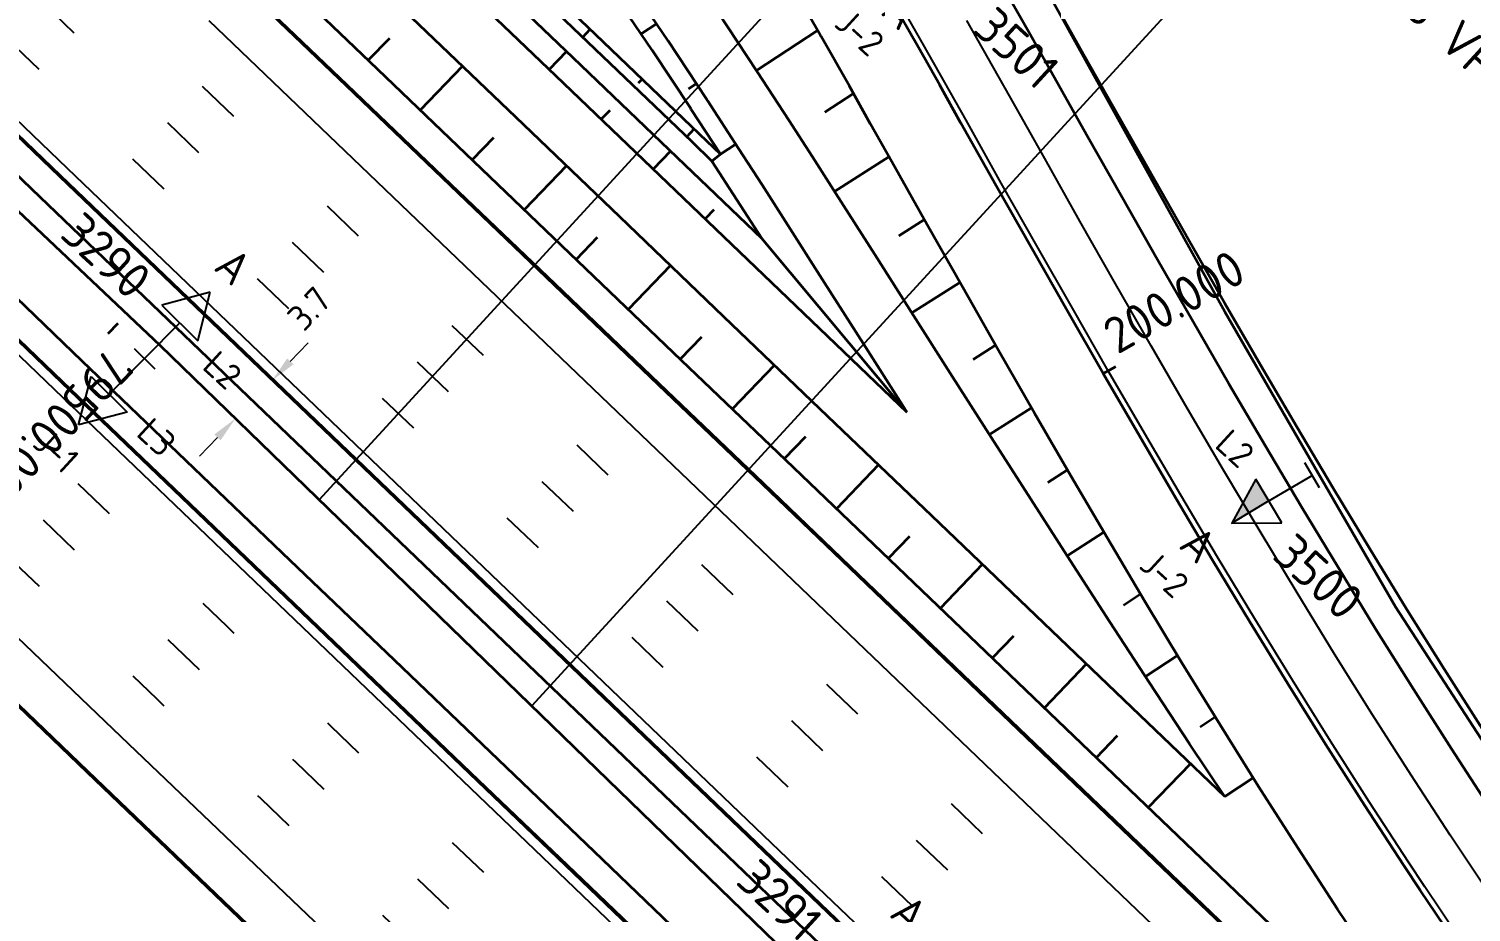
# Model space of a CAD drawing. Header units: metres. Extents: x 134219 to 139080, y 438661 to 444352.
# Drawn here: x 138511.2 to 138611.3, y 439222.6 to 439284 of the extents above; entities that cross this region are included whole.
import ezdxf
from ezdxf.enums import TextEntityAlignment as Align

# ---------------------------------------------------------------- set-up
doc = ezdxf.new("R2010")
doc.units = ezdxf.units.M
doc.linetypes.add('13strp', pattern=[4, 1, -3])
doc.linetypes.add('39strp', pattern=[12, 3, -9])
doc.layers.get('DEFPOINTS').update_dxf_attribs({"color": 193})
for name, color, linetype, lineweight in [('N-WE-KL-ET-T18', 1, 'Continuous', 18), ('N-WE-KL-ET-T25', 7, 'Continuous', 25), ('N-WE-KL-ET_LS_OV_ARMATUUR-S', 7, 'Continuous', 25), ('N-WE-KL-ET_LS_OV_ARMATUUR-T18', 1, 'Continuous', 25), ('N-WE-KL-ET_LS_OV_KABEL-G', 10, 'KL-LS-OV-N', 35), ('N-WE-KL-ET_LS_OV_KABEL-M', 7, 'Continuous', 18), ('N-WE-KL-ET_LS_OV_KABEL-T25', 7, 'Continuous', 25), ('Utd-geleiderail-nw', 8, 'glm a2ee v014$0$f2m40080', 35), ('Utd-ondergr-nw', 8, '13strp', 35)]:
    doc.layers.add(name, color=color, linetype=linetype, lineweight=lineweight)
doc.layers.add('N-WE-KL-ET_LS_OV_ARMATUUR-T25', color=2, linetype='Continuous')
doc.layers.add('Utd-weg-nw', color=8, linetype='Continuous')
doc.styles.add('alm a2ee v011$0$rtw_iso', font='NLCS-ISO.ttf')
doc.styles.add('ISO18', font='NLCS-ISO.ttf')
doc.styles.add('ISO25', font='NLCS-ISO.ttf')
doc.styles.add('NLCS-ISO', font='NLCS-ISO.ttf')
doc.styles.add('NLCS_18', font='NLCS-ISO.ttf', dxfattribs={"height": 1.8})
doc.styles.add('NLCS_25', font='NLCS-ISO.ttf', dxfattribs={"height": 2.5})
doc.linetypes.add('glm a2ee v014$0$f2m40080', pattern='A,2,-1,[160,RTW.shx,S=0.5,R=0,X=0,Y=0],-1', length=4)
doc.linetypes.add('KL-LS-OV-N', pattern='A,4,-1,[103,NLCS.SHX,S=0.75,R=0,X=0,Y=0],-1,4,-1.5,["0V",Standard,S=1,R=0,X=0,Y=-0.5],-3', length=14.5)
doc.dimstyles.new('NLCS_t18_pijl_Dimension_l3_h1', dxfattribs={"dimtxt": 1.8, "dimasz": 1.8, "dimexe": 2, "dimexo": 2, "dimgap": 0.7, "dimtad": 1, "dimdec": 1, "dimzin": 0, "dimdsep": 46, "dimtxsty": 'NLCS_18', "dimcen": 2.5, "dimdle": 2, "dimclrd": 256, "dimclre": 256, "dimclrt": 256, "dimadec": 1, "dimazin": 0, "dimtfac": 1, "dimtdec": 1, "dimtofl": 0, "dimtmove": 1, "dimatfit": 0, "dimfxl": 0, "dimtolj": 1, "dimtzin": 0, "dimlwd": 18, "dimlwe": 18, "dimarcsym": 0})

# ---------------------------------------------------------------- blocks, each defined once
blk = doc.blocks.new('SKL-ET_OV_ARMATUUR_HD_NATRIUM_1x150W-SO (3)')
for points in [[(3.49, -1.76), (6.49, 0), (3.49, 1.76)], [(3.49, 1.76), (3.49, -1.76)], [(0, 1), (0, -1)], [(3.49, 0), (0, 0)], [(3.49, 0), (6.49, 0)]]:
    blk.add_lwpolyline(points)
blk.add_solid([(3.49, 0), (3.49, -1.76), (6.49, 0)])
at = {"layer": 'N-WE-KL-ET-T18', "linetype": 'ByBlock', "style": 'NLCS-ISO'}
blk.add_attdef('GROEPSNUMMER', text='', height=1.8, dxfattribs=at).set_placement((-2, -4), align=Align.RIGHT)
blk.add_attdef('FASE-AANSLUITING', (10, -4), '', height=1.8, dxfattribs=at)
at = {"layer": 'N-WE-KL-ET-T18', "linetype": 'ByBlock', "style": 'NLCS-ISO', "flags": 1}
for tag, p in [('TYPE_ARMATUUR', (7.76, -13.46)), ('TYPE_FABRIKAAT', (7.76, -17.24)), ('VERMOGEN_LAMP', (7.76, -21.02)), ('SPIEGELSTAND', (7.76, -24.81)), ('HOOGTE_LICHTMAST', (7.76, -28.59)), ('UITLEGGERHOEK', (7.76, -32.38)), ('TYPE_LICHTMAST', (7.76, -36.16)), ('BOTSVRIENDELIJK', (7.76, -39.95)), ('POSITIE_LICHTMAST', (7.76, -43.73)), ('KABELAANSLUITING', (7.76, -47.52)), ('VOEDINGSPUNT', (7.76, -51.3))]:
    blk.add_attdef(tag, p, '', height=1.8, dxfattribs=at)
at = {"layer": 'N-WE-KL-ET-T25', "linetype": 'ByBlock', "style": 'NLCS-ISO'}
blk.add_attdef('MASTNUMMER', text='', height=2.5, dxfattribs=at).set_placement((4, 4.31), align=Align.MIDDLE)
at = {"layer": 'N-WE-KL-ET-T25', "linetype": 'ByBlock', "style": 'NLCS-ISO', "flags": 1}
blk.add_attdef('TYPE_SYMBOOL', (7.76, -10.06), '', height=2.5, dxfattribs=at)
blk = doc.blocks.new('SKL-ET_OV_ARMATUUR_HD_NATRIUM_2x250W-SO (3)')
for p, q in [((-6.49, 0), (-3.49, 1.76)), ((6.49, 0), (3.49, 1.76)), ((-3.49, -1.76), (-6.49, 0)), ((3.49, -1.76), (6.49, 0))]:
    blk.add_line(p, q)
for points in [[(-3.49, 1.76), (-3.49, -1.76)], [(3.49, 1.76), (3.49, -1.76)], [(-3.49, 0), (0, 0)], [(0, 1), (0, -1)], [(3.49, 0), (0, 0)]]:
    blk.add_lwpolyline(points)
at = {"layer": 'N-WE-KL-ET_LS_OV_ARMATUUR-T18', "style": 'ISO18', "flags": 1}
for tag, p in [('TYPE_ARMATUUR', (3.07, -6.82)), ('VERMOGEN_LAMP', (3.07, -10.61)), ('SPIEGELSTAND', (3.07, -14.39)), ('HOOGTE_LICHTMAST', (3.07, -18.17)), ('UITLEGGERHOEK', (3.07, -21.96)), ('TYPE_LICHTMAST', (3.07, -25.74)), ('BOTSVRIENDELIJK', (3.07, -29.53)), ('POSITIE_LICHTMAST', (3.07, -33.31)), ('KABELAANSLUITNG', (3.07, -37.1)), ('VOEDINGSPUNT', (3.07, -48.45))]:
    blk.add_attdef(tag, p, '', height=1.8, dxfattribs=at)
at = {"layer": 'N-WE-KL-ET_LS_OV_ARMATUUR-T18', "style": 'ISO18'}
for tag, p in [('FASE-AANSLUITING_1', (3.07, -40.88)), ('FASE-AANSLUITING_2', (3.07, -44.67)), ('GROEPSNUMMER', (3.07, -52.24))]:
    blk.add_attdef(tag, p, '', height=1.8, dxfattribs=at)
at = {"layer": 'N-WE-KL-ET_LS_OV_ARMATUUR-T25', "style": 'ISO25'}
for tag, p, height in [('MASTNUMMER', (3.07, 7.39), 2.5), ('TYPE_SYMBOOL', (3.07, 3.61), 2.25)]:
    blk.add_attdef(tag, p, '', height=height, dxfattribs=at)
blk = doc.blocks.new('*D280')
at = {"layer": 'DEFPOINTS', "color": 0, "transparency": 16777216}
for p in [(138528.07, 439259.56), (138525.5, 439256.89), (138525.5, 439256.89)]:
    blk.add_point(p, dxfattribs=at)
at = {"layer": 'N-WE-KL-ET_LS_OV_KABEL-M', "linetype": 'Continuous', "lineweight": 18, "transparency": 16777216}
for p, q in [((138529.31, 439260.86), (138530.56, 439262.16)), ((138524.26, 439255.59), (138523.01, 439254.29))]:
    blk.add_line(p, q, dxfattribs=at)
at = {"layer": 'N-WE-KL-ET_LS_OV_KABEL-M', "lineweight": 18, "transparency": 16777216}
for p, q in [((138528.07, 439259.56), (138529.51, 439258.18)), ((138525.5, 439256.89), (138526.94, 439255.5))]:
    blk.add_line(p, q, dxfattribs=at)
at = {"layer": 'N-WE-KL-ET_LS_OV_KABEL-M', "transparency": 16777216}
for points in [[(138529.1, 439261.07), (138529.53, 439260.66), (138528.07, 439259.56)], [(138524.04, 439255.79), (138524.47, 439255.38), (138525.5, 439256.89)]]:
    blk.add_solid(points, dxfattribs=at)
at = {"layer": 'N-WE-KL-ET_LS_OV_KABEL-M', "transparency": 16777216, "insert": (138530.62, 439264.54), "char_height": 1.8, "attachment_point": 5, "rotation": 46.2058, "style": 'NLCS_18'}
blk.add_mtext('\\A1;3.7', dxfattribs=at)

msp = doc.modelspace()

# ---------------------------------------------------------------- linework, layer by layer
at = {"layer": 'N-WE-KL-ET_LS_OV_KABEL-G', "elevation": 1.17, "flags": 128}
msp.add_lwpolyline([(138088.64, 439676.43), (138088.64, 439676.43), (138097.5, 439666.65), (138107.23, 439656.38), (138139.91, 439624.96), (138141.78, 439623.5), (138425.82, 439351.41), (138520.26, 439261.98), (138566.89, 439216.72), (138613.92, 439171.92), (138660.91, 439126.84), (138707.71, 439081.89), (138754.75, 439037.02), (138768.95, 439023.34), (138801.31, 438992.45), (138850.33, 438944.62), (138896.9, 438900.49), (138941.92, 438857.34)], dxfattribs=at)
at = {"layer": 'N-WE-KL-ET_LS_OV_KABEL-G', "flags": 128}
msp.add_lwpolyline([(138793.83, 439038.48), (138767.87, 439063.94), (138739.59, 439090.45), (138709.87, 439120.39), (138704.57, 439125.91), (138678.08, 439153.98), (138649.93, 439184.37), (138642.16, 439192.9), (138624.34, 439217.05), (138615.39, 439229.37), (138606.02, 439243.82), (138594.17, 439264.3), (138575.76, 439297.58), (138548.77, 439335.49), (138539.35, 439347.97), (138528.26, 439360.35), (138511.1, 439376.06), (138499.13, 439386.28), (138490.86, 439393.29), (138490.62, 439394.15), (138489.95, 439394.76), (138489.07, 439394.77), (138483.42, 439399.88), (138469.12, 439413.69), (138466.72, 439415.98)], dxfattribs=at)
at = {"layer": 'N-WE-KL-ET_LS_OV_KABEL-T25'}
for p, q in [((138531.32, 439251.24), (138610.8, 439337.98)), ((138598.48, 439294.13), (138546.06, 439236.93))]:
    msp.add_line(p, q, dxfattribs=at)
at = {"layer": 'Utd-geleiderail-nw', "linetype": 'Continuous', "flags": 128}
for points in [[(138485.98, 439288.58), (138493.2, 439281.66), (138500.42, 439274.74), (138507.64, 439267.82), (138514.85, 439260.9), (138522.07, 439253.98), (138529.29, 439247.06), (138536.51, 439240.14), (138543.73, 439233.22), (138550.95, 439226.3), (138558.16, 439219.38), (138565.38, 439212.46), (138572.6, 439205.53), (138579.82, 439198.61), (138587.04, 439191.69), (138594.26, 439184.77), (138601.47, 439177.85), (138608.69, 439170.93), (138615.91, 439164.01)], [(138497.49, 439286.14), (138504.71, 439279.22), (138511.93, 439272.3), (138519.14, 439265.38), (138526.36, 439258.45), (138533.58, 439251.53), (138540.8, 439244.61), (138548.02, 439237.69), (138555.24, 439230.77), (138562.45, 439223.85), (138569.67, 439216.93), (138576.89, 439210.01), (138584.11, 439203.09), (138591.33, 439196.17), (138598.55, 439189.25), (138605.76, 439182.33), (138612.98, 439175.41)]]:
    msp.add_lwpolyline(points, dxfattribs=at)
at = {"layer": 'Utd-ondergr-nw', "color": 7, "linetype": 'Continuous'}
for p, q in [((138517.35, 439263.5), (138516.65, 439262.78)), ((138585.73, 439260.02), (138586.6, 439260.51))]:
    msp.add_line(p, q, dxfattribs=at)
at = {"layer": 'Utd-ondergr-nw', "linetype": 'Continuous', "flags": 128}
for points in [[(138434.41, 439394.88), (138434.98, 439394.33), (138442.2, 439387.41), (138449.42, 439380.49), (138456.63, 439373.57), (138463.85, 439366.65), (138471.07, 439359.73), (138478.29, 439352.81), (138485.51, 439345.89), (138492.73, 439338.97), (138499.94, 439332.04), (138507.16, 439325.12), (138514.38, 439318.2), (138521.6, 439311.28), (138528.82, 439304.36), (138536.03, 439297.44), (138543.25, 439290.52), (138550.47, 439283.6), (138557.69, 439276.68), (138559.17, 439275.26)], [(138434.12, 439394.12), (138434.46, 439393.79), (138441.68, 439386.87), (138448.9, 439379.95), (138456.11, 439373.03), (138463.33, 439366.11), (138470.55, 439359.19), (138477.77, 439352.27), (138484.99, 439345.35), (138492.21, 439338.42), (138499.42, 439331.5), (138506.64, 439324.58), (138513.86, 439317.66), (138521.08, 439310.74), (138528.3, 439303.82), (138535.52, 439296.9), (138542.73, 439289.98), (138549.95, 439283.06), (138557.17, 439276.14), (138558.58, 439274.78)], [(138430.34, 439393.26), (138432.22, 439391.45), (138439.44, 439384.53), (138446.66, 439377.61), (138453.88, 439370.69), (138461.09, 439363.77), (138468.31, 439356.85), (138475.53, 439349.93), (138482.75, 439343.01), (138489.97, 439336.09), (138497.19, 439329.17), (138504.4, 439322.25), (138511.62, 439315.33), (138518.84, 439308.41), (138526.06, 439301.49), (138533.28, 439294.56), (138540.5, 439287.64), (138547.71, 439280.72), (138554.93, 439273.8), (138562.15, 439266.88), (138569.37, 439259.96), (138572.11, 439257.33)], [(138432.99, 439393.12), (138433.42, 439392.71), (138440.64, 439385.79), (138447.86, 439378.87), (138455.08, 439371.95), (138462.29, 439365.02), (138469.51, 439358.1), (138476.73, 439351.18), (138483.95, 439344.26), (138491.17, 439337.34), (138498.39, 439330.42), (138505.6, 439323.5), (138512.82, 439316.58), (138520.04, 439309.66), (138527.26, 439302.74), (138534.48, 439295.82), (138541.7, 439288.9), (138548.91, 439281.98), (138556.13, 439275.06), (138562.04, 439269.39)], [(138527.58, 439288.62), (138534.8, 439281.7), (138542.02, 439274.78), (138549.24, 439267.86), (138556.45, 439260.94), (138563.67, 439254.02), (138570.89, 439247.1), (138578.11, 439240.18), (138585.33, 439233.26), (138592.55, 439226.34), (138599.76, 439219.42), (138606.98, 439212.5), (138613.36, 439206.38)], [(138457.45, 439287.72), (138464.66, 439280.8), (138471.88, 439273.88), (138479.1, 439266.96), (138486.32, 439260.04), (138493.54, 439253.12), (138500.76, 439246.2), (138507.97, 439239.28), (138515.19, 439232.36), (138522.41, 439225.43), (138529.63, 439218.51), (138536.85, 439211.59), (138544.07, 439204.67), (138551.28, 439197.75), (138558.5, 439190.83), (138565.72, 439183.91), (138572.94, 439176.99), (138580.16, 439170.07), (138587.38, 439163.15), (138594.59, 439156.23), (138601.81, 439149.31), (138609.03, 439142.39), (138616.25, 439135.47)], [(138457.5, 439287.77), (138464.71, 439280.85), (138471.93, 439273.93), (138479.15, 439267.01), (138486.37, 439260.09), (138493.59, 439253.17), (138500.8, 439246.25), (138508.02, 439239.33), (138515.24, 439232.41), (138522.46, 439225.49), (138529.68, 439218.56), (138536.9, 439211.64), (138544.11, 439204.72), (138551.33, 439197.8), (138558.55, 439190.88), (138565.77, 439183.96), (138572.99, 439177.04), (138580.21, 439170.12), (138587.42, 439163.2), (138594.64, 439156.28), (138601.86, 439149.36), (138609.08, 439142.44), (138616.3, 439135.52)], [(138498.86, 439287.57), (138506.08, 439280.65), (138513.3, 439273.73), (138520.52, 439266.8), (138527.73, 439259.88), (138534.95, 439252.96), (138542.17, 439246.04), (138549.39, 439239.12), (138556.61, 439232.2), (138563.82, 439225.28), (138571.04, 439218.36), (138578.26, 439211.44), (138585.48, 439204.52), (138592.7, 439197.6), (138599.92, 439190.68), (138607.13, 439183.76), (138614.35, 439176.84)], [(138498.91, 439287.62), (138506.13, 439280.7), (138513.35, 439273.78), (138520.56, 439266.86), (138527.78, 439259.93), (138535, 439253.01), (138542.22, 439246.09), (138549.44, 439239.17), (138556.65, 439232.25), (138563.87, 439225.33), (138571.09, 439218.41), (138578.31, 439211.49), (138585.53, 439204.57), (138592.75, 439197.65), (138599.96, 439190.73), (138607.18, 439183.81), (138614.4, 439176.89)], [(138613.36, 439206.38), (138610.57, 439210.28), (138607.67, 439214.43), (138605.39, 439217.76), (138603.14, 439221.11), (138602, 439222.83), (138599.24, 439227.07), (138596.52, 439231.34), (138593.84, 439235.62), (138591.2, 439239.93), (138588.6, 439244.24), (138586.03, 439248.58), (138583.49, 439252.92), (138580.97, 439257.27), (138578.47, 439261.63), (138575.99, 439265.99), (138573.52, 439270.35), (138571.07, 439274.72), (138569.59, 439277.34), (138568.12, 439279.97), (138566.15, 439283.43), (138566.12, 439283.49), (138563.68, 439287.75)], [(138484.56, 439287.1), (138491.78, 439280.18), (138499, 439273.26), (138506.22, 439266.34), (138513.44, 439259.42), (138520.65, 439252.5), (138527.87, 439245.58), (138535.09, 439238.66), (138542.31, 439231.74), (138549.53, 439224.82), (138556.74, 439217.9), (138563.96, 439210.98), (138571.18, 439204.05), (138578.4, 439197.13), (138585.62, 439190.21), (138592.84, 439183.29), (138600.05, 439176.37), (138607.27, 439169.45), (138614.49, 439162.53)], [(138484.61, 439287.15), (138491.83, 439280.23), (138499.05, 439273.31), (138506.27, 439266.39), (138513.48, 439259.47), (138520.7, 439252.55), (138527.92, 439245.63), (138535.14, 439238.71), (138542.36, 439231.79), (138549.58, 439224.87), (138556.79, 439217.95), (138564.01, 439211.03), (138571.23, 439204.11), (138578.45, 439197.18), (138585.67, 439190.26), (138592.88, 439183.34), (138600.1, 439176.42), (138607.32, 439169.5), (138614.54, 439162.58)], [(138525.98, 439286.95), (138533.19, 439280.03), (138540.41, 439273.11), (138547.63, 439266.19), (138554.85, 439259.27), (138562.07, 439252.35), (138569.29, 439245.43), (138576.5, 439238.5), (138583.72, 439231.58), (138590.94, 439224.66), (138598.16, 439217.74), (138605.38, 439210.82), (138612.6, 439203.9)], [(138526.02, 439287), (138533.24, 439280.08), (138540.46, 439273.16), (138547.68, 439266.24), (138554.9, 439259.32), (138562.12, 439252.4), (138569.33, 439245.48), (138576.55, 439238.56), (138583.77, 439231.63), (138590.99, 439224.71), (138598.21, 439217.79), (138605.43, 439210.87), (138612.64, 439203.95)], [(138559.17, 439275.26), (138557.14, 439278.36), (138557.1, 439278.42), (138554.42, 439282.49), (138551.68, 439286.56)], [(138572.11, 439257.33), (138571.8, 439257.82), (138569.09, 439262.08), (138566.39, 439266.33), (138563.69, 439270.57), (138562.06, 439273.12), (138560.43, 439275.65), (138558.26, 439278.99), (138558.22, 439279.05), (138555.53, 439283.12), (138552.78, 439287.2)], [(138612.19, 439217.56), (138609.94, 439220.85), (138607.72, 439224.15), (138606.59, 439225.86), (138603.86, 439230.05), (138601.17, 439234.27), (138598.52, 439238.52), (138595.91, 439242.78), (138593.32, 439247.07), (138590.77, 439251.37), (138588.24, 439255.69), (138585.73, 439260.02), (138583.25, 439264.35), (138580.77, 439268.7), (138578.31, 439273.06), (138575.86, 439277.41), (138574.39, 439280.04), (138572.91, 439282.66), (138570.95, 439286.12)], [(138612.6, 439229.82), (138609.91, 439233.95), (138607.26, 439238.11), (138604.64, 439242.3), (138602.06, 439246.52), (138599.5, 439250.76), (138596.97, 439255.03), (138594.46, 439259.31), (138591.97, 439263.61), (138589.5, 439267.92), (138587.04, 439272.25), (138584.58, 439276.59), (138582.14, 439280.94), (138580.67, 439283.56), (138579.19, 439286.18)], [(138537.73, 439284.76), (138544.95, 439277.84), (138552.16, 439270.92), (138559.38, 439263.99), (138566.6, 439257.07), (138573.82, 439250.15), (138581.04, 439243.23), (138588.25, 439236.31), (138594.17, 439230.64)], [(138553.66, 439283.61), (138554.72, 439284.32)], [(138594.17, 439230.64), (138591.73, 439234.31), (138588.94, 439238.55), (138586.17, 439242.79), (138583.43, 439247.04), (138580.7, 439251.3), (138577.98, 439255.55), (138575.27, 439259.8), (138572.57, 439264.05), (138569.87, 439268.3), (138567.17, 439272.53), (138565.55, 439275.07), (138563.92, 439277.61), (138561.74, 439280.95), (138561.7, 439281.01), (138559, 439285.1)], [(138612.06, 439235.33), (138609.42, 439239.47), (138606.81, 439243.64), (138604.24, 439247.84), (138601.69, 439252.07), (138599.17, 439256.32), (138596.67, 439260.59), (138594.18, 439264.88), (138591.71, 439269.19), (138589.26, 439273.51), (138586.81, 439277.84), (138584.36, 439282.19), (138582.89, 439284.81)], [(138536.19, 439283.3), (138534.72, 439281.78)], [(138549.61, 439283.39), (138550.13, 439283.93)], [(138561.66, 439281.07), (138565.91, 439283.85)], [(138548.48, 439282.39), (138547.28, 439281.14)], [(138541.26, 439281.37), (138538.33, 439278.32)], [(138553.48, 439280.2), (138553.74, 439280.47)], [(138556.96, 439279.8), (138557.49, 439280.15)], [(138566.4, 439278.17), (138568.41, 439279.46)], [(138551.49, 439278.3), (138550.89, 439277.68)], [(138543.41, 439276.38), (138541.94, 439274.86)], [(138556.83, 439276.47), (138557.35, 439277.01)], [(138555.7, 439275.47), (138554.5, 439274.22)], [(138572.11, 439257.33), (138562.04, 439269.39), (138558.58, 439274.78), (138559.17, 439275.26)], [(138559.17, 439275.26), (138560.23, 439275.96)], [(138548.48, 439274.45), (138545.55, 439271.4)], [(138567.09, 439272.66), (138570.86, 439275.08)], [(138558.71, 439271.38), (138558.11, 439270.76)], [(138571.55, 439269.58), (138573.32, 439270.71)], [(138550.62, 439269.46), (138549.16, 439267.94)], [(138555.7, 439267.53), (138552.77, 439264.47)], [(138572.46, 439264.23), (138575.79, 439266.35)], [(138557.84, 439262.54), (138556.38, 439261.01)], [(138576.7, 439261), (138578.26, 439261.99)], [(138562.91, 439260.61), (138559.99, 439257.55)], [(138577.83, 439255.79), (138580.75, 439257.65)], [(138565.06, 439255.62), (138563.6, 439254.09)], [(138570.13, 439253.69), (138567.21, 439250.63)], [(138581.88, 439252.45), (138583.25, 439253.33)], [(138572.28, 439248.7), (138570.81, 439247.17)], [(138583.22, 439247.37), (138585.77, 439249.01)], [(138577.35, 439246.77), (138574.42, 439243.71)], [(138587.13, 439243.94), (138588.32, 439244.72)], [(138579.5, 439241.78), (138578.03, 439240.25)], [(138588.66, 439238.98), (138590.89, 439240.44)], [(138584.57, 439239.85), (138581.64, 439236.79)], [(138592.45, 439235.49), (138593.5, 439236.18)], [(138586.71, 439234.86), (138585.25, 439233.33)], [(138591.79, 439232.92), (138588.86, 439229.87)], [(138594.17, 439230.64), (138596.14, 439231.95)]]:
    msp.add_lwpolyline(points, dxfattribs=at)
at = {"layer": 'Utd-weg-nw', "linetype": '39strp', "flags": 128}
for points in [[(138401.94, 439396.25), (138405.67, 439392.66), (138412.89, 439385.74), (138420.11, 439378.82), (138427.33, 439371.9), (138434.55, 439364.98), (138441.76, 439358.06), (138448.98, 439351.14), (138456.2, 439344.22), (138463.42, 439337.3), (138470.64, 439330.38), (138477.86, 439323.46), (138485.07, 439316.54), (138492.29, 439309.62), (138499.51, 439302.69), (138506.73, 439295.77), (138513.95, 439288.85), (138521.17, 439281.93), (138528.38, 439275.01), (138535.6, 439268.09), (138542.82, 439261.17), (138550.04, 439254.25), (138557.26, 439247.33), (138564.48, 439240.41), (138571.69, 439233.49), (138578.91, 439226.57), (138586.13, 439219.65), (138593.35, 439212.73), (138600.57, 439205.81), (138607.79, 439198.88), (138615, 439191.96), (138622.22, 439185.04), (138629.44, 439178.12), (138636.66, 439171.2), (138643.88, 439164.28), (138651.09, 439157.36), (138658.31, 439150.44), (138665.53, 439143.52), (138672.75, 439136.6), (138679.97, 439129.68), (138687.19, 439122.76), (138694.4, 439115.84), (138701.62, 439108.92), (138708.57, 439102.26)], [(138399.52, 439393.72), (138403.25, 439390.14), (138410.47, 439383.22), (138417.69, 439376.3), (138424.91, 439369.38), (138432.12, 439362.45), (138439.34, 439355.53), (138446.56, 439348.61), (138453.78, 439341.69), (138461, 439334.77), (138468.22, 439327.85), (138475.43, 439320.93), (138482.65, 439314.01), (138489.87, 439307.09), (138497.09, 439300.17), (138504.31, 439293.25), (138511.53, 439286.33), (138518.74, 439279.41), (138525.96, 439272.49), (138533.18, 439265.57), (138540.4, 439258.64), (138547.62, 439251.72), (138554.83, 439244.8), (138562.05, 439237.88), (138569.27, 439230.96), (138576.49, 439224.04), (138583.71, 439217.12), (138590.93, 439210.2), (138598.14, 439203.28), (138605.36, 439196.36), (138612.58, 439189.44), (138619.8, 439182.52), (138627.02, 439175.6), (138634.24, 439168.68), (138641.45, 439161.75), (138648.67, 439154.83), (138655.89, 439147.91), (138663.11, 439140.99), (138670.33, 439134.07), (138677.55, 439127.15), (138684.76, 439120.23), (138691.98, 439113.31), (138699.2, 439106.39), (138706.15, 439099.73)], [(138397.09, 439391.19), (138400.83, 439387.61), (138408.05, 439380.69), (138415.26, 439373.77), (138422.48, 439366.85), (138429.7, 439359.93), (138436.92, 439353.01), (138444.14, 439346.09), (138451.36, 439339.17), (138458.57, 439332.25), (138465.79, 439325.32), (138473.01, 439318.4), (138480.23, 439311.48), (138487.45, 439304.56), (138494.67, 439297.64), (138501.88, 439290.72), (138509.1, 439283.8), (138516.32, 439276.88), (138523.54, 439269.96), (138530.76, 439263.04), (138537.98, 439256.12), (138545.19, 439249.2), (138552.41, 439242.28), (138559.63, 439235.36), (138566.85, 439228.44), (138574.07, 439221.51), (138581.29, 439214.59), (138588.5, 439207.67), (138595.72, 439200.75), (138602.94, 439193.83), (138610.16, 439186.91), (138617.38, 439179.99), (138624.6, 439173.07), (138631.81, 439166.15), (138639.03, 439159.23), (138646.25, 439152.31), (138653.47, 439145.39), (138660.69, 439138.47), (138667.91, 439131.55), (138675.12, 439124.62), (138682.34, 439117.7), (138689.56, 439110.78), (138696.78, 439103.86), (138703.72, 439097.2)], [(138384.64, 439376.95), (138387.75, 439373.97), (138394.97, 439367.05), (138402.18, 439360.13), (138409.4, 439353.21), (138416.62, 439346.29), (138423.84, 439339.37), (138431.06, 439332.44), (138438.28, 439325.52), (138445.49, 439318.6), (138452.71, 439311.68), (138459.93, 439304.76), (138467.15, 439297.84), (138474.37, 439290.92), (138481.59, 439284), (138488.8, 439277.08), (138496.02, 439270.16), (138503.24, 439263.24), (138510.46, 439256.32), (138517.68, 439249.4), (138524.9, 439242.48), (138532.11, 439235.55), (138539.33, 439228.63), (138546.55, 439221.71), (138553.77, 439214.79), (138560.99, 439207.87), (138568.21, 439200.95), (138575.42, 439194.03), (138582.64, 439187.11), (138589.86, 439180.19), (138597.08, 439173.27), (138604.3, 439166.35), (138611.52, 439159.43), (138618.73, 439152.51), (138625.95, 439145.59), (138633.17, 439138.66), (138640.39, 439131.74), (138647.61, 439124.82), (138654.83, 439117.9), (138662.04, 439110.98), (138669.26, 439104.06), (138676.48, 439097.14), (138683.7, 439090.22), (138690.92, 439083.3), (138698.14, 439076.38), (138705.35, 439069.46), (138712.57, 439062.54), (138719.79, 439055.62), (138722.29, 439053.22), (138727.01, 439048.7), (138734.23, 439041.77), (138741.44, 439034.85), (138748.66, 439027.93), (138755.88, 439021.01), (138763.1, 439014.09), (138770.32, 439007.17), (138777.54, 439000.25), (138784.75, 438993.33), (138791.97, 438986.41), (138799.1, 438979.58)], [(138382.22, 439374.42), (138385.33, 439371.44), (138392.54, 439364.52), (138399.76, 439357.6), (138406.98, 439350.68), (138414.2, 439343.76), (138421.42, 439336.84), (138428.64, 439329.92), (138435.85, 439323), (138443.07, 439316.08), (138450.29, 439309.16), (138457.51, 439302.24), (138464.73, 439295.31), (138471.95, 439288.39), (138479.16, 439281.47), (138486.38, 439274.55), (138493.6, 439267.63), (138500.82, 439260.71), (138508.04, 439253.79), (138515.26, 439246.87), (138522.47, 439239.95), (138529.69, 439233.03), (138536.91, 439226.11), (138544.13, 439219.19), (138551.35, 439212.27), (138558.57, 439205.35), (138565.78, 439198.42), (138573, 439191.5), (138580.22, 439184.58), (138587.44, 439177.66), (138594.66, 439170.74), (138601.87, 439163.82), (138609.09, 439156.9), (138616.31, 439149.98), (138623.53, 439143.06), (138630.75, 439136.14), (138637.97, 439129.22), (138645.18, 439122.3), (138652.4, 439115.38), (138659.62, 439108.46), (138666.84, 439101.53), (138674.06, 439094.61), (138681.28, 439087.69), (138688.49, 439080.77), (138695.71, 439073.85), (138702.93, 439066.93), (138710.15, 439060.01), (138717.37, 439053.09), (138719.87, 439050.7), (138724.59, 439046.17), (138731.8, 439039.25), (138739.02, 439032.33), (138746.24, 439025.41), (138753.46, 439018.49), (138760.68, 439011.57), (138767.9, 439004.65), (138775.11, 438997.72), (138782.33, 438990.8), (138789.55, 438983.88), (138796.68, 438977.05)], [(138379.79, 439371.9), (138382.9, 439368.92), (138390.12, 439362), (138397.34, 439355.07), (138404.56, 439348.15), (138411.78, 439341.23), (138419, 439334.31), (138426.21, 439327.39), (138433.43, 439320.47), (138440.65, 439313.55), (138447.87, 439306.63), (138455.09, 439299.71), (138462.3, 439292.79), (138469.52, 439285.87), (138476.74, 439278.95), (138483.96, 439272.03), (138491.18, 439265.11), (138498.4, 439258.18), (138505.61, 439251.26), (138512.83, 439244.34), (138520.05, 439237.42), (138527.27, 439230.5), (138534.49, 439223.58), (138541.71, 439216.66), (138548.92, 439209.74), (138556.14, 439202.82), (138563.36, 439195.9), (138570.58, 439188.98), (138577.8, 439182.06), (138585.02, 439175.14), (138592.23, 439168.22), (138599.45, 439161.29), (138606.67, 439154.37), (138613.89, 439147.45), (138621.11, 439140.53), (138628.33, 439133.61), (138635.54, 439126.69), (138642.76, 439119.77), (138649.98, 439112.85), (138657.2, 439105.93), (138664.42, 439099.01), (138671.64, 439092.09), (138678.85, 439085.17), (138686.07, 439078.25), (138693.29, 439071.33), (138700.51, 439064.4), (138707.73, 439057.48), (138714.95, 439050.56), (138717.44, 439048.17), (138722.16, 439043.64), (138729.38, 439036.72), (138736.6, 439029.8), (138743.82, 439022.88), (138751.04, 439015.96), (138758.26, 439009.04), (138765.47, 439002.12), (138772.69, 438995.2), (138779.91, 438988.28), (138787.13, 438981.36), (138794.25, 438974.53)]]:
    msp.add_lwpolyline(points, dxfattribs=at)
at = {"layer": 'Utd-weg-nw', "linetype": 'Continuous', "flags": 128}
for points in [[(138459.81, 439290.19), (138467.03, 439283.27), (138474.25, 439276.35), (138481.47, 439269.43), (138488.69, 439262.51), (138495.91, 439255.59), (138503.12, 439248.67), (138510.34, 439241.74), (138517.56, 439234.82), (138524.78, 439227.9), (138532, 439220.98), (138539.21, 439214.06), (138546.43, 439207.14), (138553.65, 439200.22), (138560.87, 439193.3), (138568.09, 439186.38), (138575.31, 439179.46), (138582.52, 439172.54), (138589.74, 439165.62), (138596.96, 439158.7), (138604.18, 439151.78), (138611.4, 439144.85)], [(138499.39, 439288.12), (138506.61, 439281.2), (138513.83, 439274.28), (138521.05, 439267.36), (138528.27, 439260.44), (138535.48, 439253.52), (138542.7, 439246.6), (138549.92, 439239.68), (138557.14, 439232.76), (138564.36, 439225.84), (138571.58, 439218.92), (138578.79, 439212), (138586.01, 439205.07), (138593.23, 439198.15), (138600.45, 439191.23), (138607.67, 439184.31), (138614.89, 439177.39)], [(138484.08, 439286.6), (138491.3, 439279.68), (138498.51, 439272.76), (138505.73, 439265.84), (138512.95, 439258.92), (138520.17, 439251.99), (138527.39, 439245.07), (138534.61, 439238.15), (138541.82, 439231.23), (138549.04, 439224.31), (138556.26, 439217.39), (138563.48, 439210.47), (138570.7, 439203.55), (138577.92, 439196.63), (138585.13, 439189.71), (138592.35, 439182.79), (138599.57, 439175.87), (138606.79, 439168.95), (138614.01, 439162.03)], [(138612.52, 439217.79), (138610.27, 439221.07), (138608.05, 439224.38), (138606.93, 439226.08), (138604.2, 439230.27), (138601.51, 439234.48), (138598.86, 439238.73), (138596.25, 439242.99), (138593.67, 439247.27), (138591.11, 439251.57), (138588.59, 439255.89), (138586.08, 439260.21), (138583.59, 439264.55), (138581.12, 439268.9), (138578.66, 439273.25), (138576.21, 439277.61), (138574.74, 439280.23), (138573.26, 439282.86), (138571.3, 439286.32)], [(138523.66, 439284.53), (138530.88, 439277.61), (138538.09, 439270.69), (138545.31, 439263.77), (138552.53, 439256.85), (138559.75, 439249.93), (138566.97, 439243.01), (138574.19, 439236.09), (138581.4, 439229.17), (138588.62, 439222.25), (138595.84, 439215.32), (138603.06, 439208.4), (138610.28, 439201.48), (138617.49, 439194.56)], [(138613.13, 439223.01), (138610.92, 439226.29), (138609.81, 439227.97), (138607.1, 439232.13), (138604.43, 439236.32), (138601.79, 439240.54), (138599.2, 439244.78), (138596.63, 439249.04), (138594.09, 439253.32), (138591.57, 439257.62), (138589.07, 439261.94), (138586.59, 439266.26), (138584.12, 439270.6), (138581.67, 439274.95), (138579.22, 439279.3), (138577.74, 439281.92), (138576.27, 439284.54)]]:
    msp.add_lwpolyline(points, dxfattribs=at)

# ---------------------------------------------------------------- block references
at = {"layer": 'N-WE-KL-ET_LS_OV_ARMATUUR-S'}
ref = msp.add_blockref('SKL-ET_OV_ARMATUUR_HD_NATRIUM_1x150W-SO (3)', (138579.56, 439289.46, 2.72), dxfattribs=dict(at, rotation=209.4761715101238))
ref.add_attrib('MASTNUMMER', '3501', (138576.58, 439283.81, 2.72), dxfattribs={"layer": 'N-WE-KL-ET_LS_OV_ARMATUUR-T25', "height": 2.5, "rotation": 317.498, "style": 'ISO25'})
ref.add_attrib('TYPE_SYMBOOL', 'A', (138570.2, 439285.04, 2.72), dxfattribs={"layer": 'N-WE-KL-ET_LS_OV_ARMATUUR-T25', "height": 2.25, "rotation": 317.498, "style": 'ISO25'})
ref.add_attrib('FASE-AANSLUITING_1', 'L3', (138572.75, 439291.62, 2.72), dxfattribs={"layer": 'N-WE-KL-ET_LS_OV_ARMATUUR-T18', "height": 1.8, "rotation": 317.498, "style": 'ISO18'})
ref.add_attrib('GROEPSNUMMER', 'J-2', (138566.98, 439284.2, 2.72), dxfattribs={"layer": 'N-WE-KL-ET_LS_OV_ARMATUUR-T18', "height": 1.8, "rotation": 317.498, "style": 'ISO18'})
ref = msp.add_blockref('SKL-ET_OV_ARMATUUR_HD_NATRIUM_2x250W-SO (3)', (138519.19, 439261.06, 1.95), dxfattribs=dict(at, rotation=45.25091242126414))
ref.add_attrib('MASTNUMMER', '3290', (138513.23, 439269.55, 1.95), dxfattribs={"layer": 'N-WE-KL-ET_LS_OV_ARMATUUR-T25', "height": 2.5, "rotation": 317.498, "style": 'ISO25'})
ref.add_attrib('TYPE_SYMBOOL', 'A', (138523.91, 439267.3, 1.95), dxfattribs={"layer": 'N-WE-KL-ET_LS_OV_ARMATUUR-T25', "height": 2.25, "rotation": 317.498, "style": 'ISO25'})
ref.add_attrib('FASE-AANSLUITING_1', 'L2', (138523.11, 439260.41, 1.95), dxfattribs={"layer": 'N-WE-KL-ET_LS_OV_ARMATUUR-T18', "height": 1.8, "rotation": 317.498, "style": 'ISO18'})
ref.add_attrib('FASE-AANSLUITING_2', 'L3', (138518.53, 439255.76, 1.95), dxfattribs={"layer": 'N-WE-KL-ET_LS_OV_ARMATUUR-T18', "height": 1.8, "rotation": 317.498, "style": 'ISO18'})
ref.add_attrib('GROEPSNUMMER', 'J-1', (138511.33, 439255.03, 1.95), dxfattribs={"layer": 'N-WE-KL-ET_LS_OV_ARMATUUR-T18', "height": 1.8, "rotation": 317.498, "style": 'ISO18'})
ref = msp.add_blockref('SKL-ET_OV_ARMATUUR_HD_NATRIUM_1x150W-SO (3)', (138600.23, 439252.95, 1.53), dxfattribs=dict(at, rotation=210.6929963887567))
ref.add_attrib('MASTNUMMER', '3500', (138597.37, 439247.24, 1.53), dxfattribs={"layer": 'N-WE-KL-ET_LS_OV_ARMATUUR-T25', "height": 2.5, "rotation": 317.498, "style": 'ISO25'})
ref.add_attrib('TYPE_SYMBOOL', 'A', (138590.89, 439247.99, 1.53), dxfattribs={"layer": 'N-WE-KL-ET_LS_OV_ARMATUUR-T25', "height": 2.25, "rotation": 317.498, "style": 'ISO25'})
ref.add_attrib('FASE-AANSLUITING_1', 'L2', (138593.38, 439254.96, 1.53), dxfattribs={"layer": 'N-WE-KL-ET_LS_OV_ARMATUUR-T18', "height": 1.8, "rotation": 317.498, "style": 'ISO18'})
ref.add_attrib('GROEPSNUMMER', 'J-2', (138588.13, 439246.58, 1.53), dxfattribs={"layer": 'N-WE-KL-ET_LS_OV_ARMATUUR-T18', "height": 1.8, "rotation": 317.498, "style": 'ISO18'})
ref = msp.add_blockref('SKL-ET_OV_ARMATUUR_HD_NATRIUM_2x250W-SO (3)', (138566.09, 439216.14, 1.71), dxfattribs=dict(at, rotation=45.25091242126414))
ref.add_attrib('MASTNUMMER', '3291', (138560.13, 439224.63, 1.71), dxfattribs={"layer": 'N-WE-KL-ET_LS_OV_ARMATUUR-T25', "height": 2.5, "rotation": 317.498, "style": 'ISO25'})
ref.add_attrib('TYPE_SYMBOOL', 'A', (138570.81, 439222.38, 1.71), dxfattribs={"layer": 'N-WE-KL-ET_LS_OV_ARMATUUR-T25', "height": 2.25, "rotation": 317.498, "style": 'ISO25'})
ref.add_attrib('FASE-AANSLUITING_1', 'L1', (138570, 439215.48, 1.71), dxfattribs={"layer": 'N-WE-KL-ET_LS_OV_ARMATUUR-T18', "height": 1.8, "rotation": 317.498, "style": 'ISO18'})
ref.add_attrib('FASE-AANSLUITING_2', 'L2', (138565.43, 439210.84, 1.71), dxfattribs={"layer": 'N-WE-KL-ET_LS_OV_ARMATUUR-T18', "height": 1.8, "rotation": 317.498, "style": 'ISO18'})
ref.add_attrib('GROEPSNUMMER', 'J-1', (138558.23, 439210.11, 1.71), dxfattribs={"layer": 'N-WE-KL-ET_LS_OV_ARMATUUR-T18', "height": 1.8, "rotation": 317.498, "style": 'ISO18'})

# ---------------------------------------------------------------- texts
at = {"layer": 'N-WE-KL-ET_LS_OV_KABEL-T25', "style": 'NLCS_25'}
msp.add_text('RWS VP J-1 VO-YMvKas 4x6mm² (OV)', height=2.5, rotation=317.498, dxfattribs=at).set_placement((138603.8, 439289.26), align=Align.MIDDLE_LEFT)
at = {"layer": 'Utd-ondergr-nw', "color": 7, "style": 'alm a2ee v011$0$rtw_iso'}
for s, rotation, p in [('200.000', 29.9363, (138586.72, 439261.31)), ('79500.000', 226.2055, (138516.76, 439261.98))]:
    msp.add_text(s, height=2.5, rotation=rotation, dxfattribs=at).set_placement(p)

# ---------------------------------------------------------------- dimensions: what is measured, and where the dimension line sits
at = {"layer": 'N-WE-KL-ET_LS_OV_KABEL-M'}
dim = msp.add_linear_dim(base=(138525.5, 439256.89), p1=(138528.07, 439259.56), p2=(138525.5, 439256.89), angle=226.2058, dimstyle='NLCS_t18_pijl_Dimension_l3_h1', dxfattribs=at)
dim.commit()
dim.dimension.update_dxf_attribs({"geometry": '*D280', "text_midpoint": (138531.78, 439263.43), "dimtype": 161})

doc.saveas('drawing.dxf')
